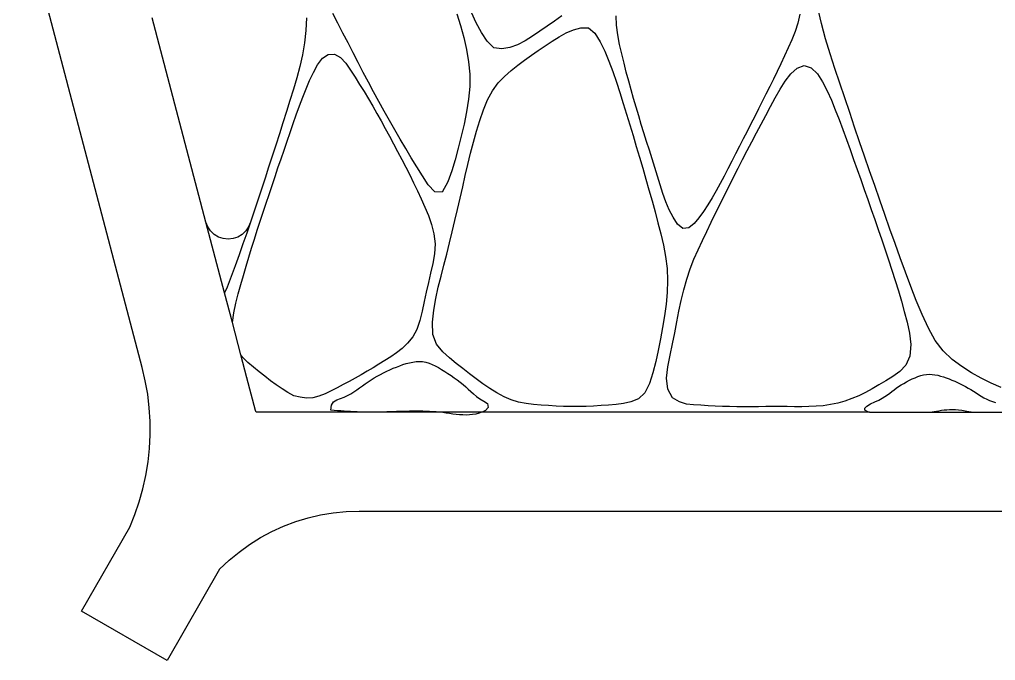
# Model space of a CAD drawing. Header units: metres. Extents: x 4484 to 5046, y 868 to 1427.
# Drawn here: x 4539.2 to 4835.7, y 868.3 to 1062.9 of the extents above; entities that cross this region are included whole.
import ezdxf

# ---------------------------------------------------------------- set-up
doc = ezdxf.new("R2010")
doc.units = ezdxf.units.M

msp = doc.modelspace()

# ---------------------------------------------------------------- linework, layer by layer
at = {"layer": 'Layer0'}
for p, q in [((4573.38, 968.85), (4539.16, 1098.65)), ((4635.9, 1061.8), (4634.37, 1064.8)), ((4672.02, 1064.66), (4673.13, 1061.08)), ((4677.96, 1061.96), (4676.53, 1065.07)), ((4782.81, 1061.72), (4781.76, 1066.49)), ((4595.82, 1001.42), (4579.48, 1063.4)), ((4626.32, 1063.42), (4626.18, 1059.62)), ((4637.43, 1058.8), (4635.9, 1061.8)), ((4679.51, 1058.99), (4677.96, 1061.96)), ((4701.71, 1062.44), (4699.49, 1060.91)), ((4703.93, 1064), (4701.71, 1062.44)), ((4720.58, 1061.19), (4720.48, 1064.08)), ((4775.66, 1061.86), (4774.81, 1059.25)), ((4776.26, 1064.57), (4775.66, 1061.86)), ((4784.06, 1057.08), (4782.81, 1061.72)), ((4626.18, 1059.62), (4625.78, 1055.88)), ((4638.97, 1055.81), (4637.43, 1058.8)), ((4673.13, 1061.08), (4674.14, 1057.45)), ((4681.25, 1056.31), (4679.51, 1058.99)), ((4697.27, 1059.39), (4695.04, 1057.89)), ((4699.49, 1060.91), (4697.27, 1059.39)), ((4703.12, 1057.65), (4705.28, 1058.83)), ((4705.28, 1058.83), (4707.47, 1059.8)), ((4707.47, 1059.8), (4709.72, 1060.42)), ((4709.72, 1060.42), (4712, 1060.43)), ((4712, 1060.43), (4714.01, 1058.76)), ((4714.01, 1058.76), (4715.6, 1056.16)), ((4720.96, 1058.28), (4720.58, 1061.19)), ((4774.81, 1059.25), (4773.79, 1056.74)), ((4625.78, 1055.88), (4625.15, 1052.24)), ((4640.51, 1052.82), (4638.97, 1055.81)), ((4674.14, 1057.45), (4675, 1053.79)), ((4683.32, 1054.35), (4681.25, 1056.31)), ((4692.79, 1056.45), (4690.5, 1055.19)), ((4695.04, 1057.89), (4692.79, 1056.45)), ((4698.88, 1054.96), (4700.99, 1056.34)), ((4700.99, 1056.34), (4703.12, 1057.65)), ((4715.6, 1056.16), (4717, 1053.28)), ((4721.51, 1055.36), (4720.96, 1058.28)), ((4773.79, 1056.74), (4772.69, 1054.28)), ((4785.46, 1052.55), (4784.06, 1057.08)), ((4642.06, 1049.84), (4640.51, 1052.82)), ((4675, 1053.79), (4675.63, 1050.08)), ((4685.73, 1053.98), (4683.32, 1054.35)), ((4688.14, 1054.38), (4685.73, 1053.98)), ((4690.5, 1055.19), (4688.14, 1054.38)), ((4694.7, 1052.09), (4696.79, 1053.53)), ((4696.79, 1053.53), (4698.88, 1054.96)), ((4717, 1053.28), (4718.26, 1050.25)), ((4722.16, 1052.48), (4721.51, 1055.36)), ((4772.69, 1054.28), (4771.58, 1051.88)), ((4625.15, 1052.24), (4624.34, 1048.68)), ((4629.74, 1049.15), (4631.21, 1051.14)), ((4631.21, 1051.14), (4632.98, 1052.33)), ((4632.98, 1052.33), (4634.9, 1052.39)), ((4634.9, 1052.39), (4636.7, 1051.38)), ((4636.7, 1051.38), (4638.29, 1049.64)), ((4643.62, 1046.86), (4642.06, 1049.84)), ((4675.63, 1050.08), (4675.96, 1046.34)), ((4690.56, 1049.07), (4692.62, 1050.61)), ((4692.62, 1050.61), (4694.7, 1052.09)), ((4718.26, 1050.25), (4719.43, 1047.12)), ((4722.84, 1049.67), (4722.16, 1052.48)), ((4771.58, 1051.88), (4770.46, 1049.51)), ((4786.93, 1048.06), (4785.46, 1052.55)), ((4624.34, 1048.68), (4623.4, 1045.2)), ((4627.31, 1044.41), (4628.47, 1046.85)), ((4628.47, 1046.85), (4629.74, 1049.15)), ((4638.29, 1049.64), (4639.74, 1047.54)), ((4639.74, 1047.54), (4641.13, 1045.38)), ((4645.18, 1043.9), (4643.62, 1046.86)), ((4686.51, 1045.64), (4688.52, 1047.42)), ((4688.52, 1047.42), (4690.56, 1049.07)), ((4719.43, 1047.12), (4720.53, 1043.94)), ((4723.54, 1046.91), (4722.84, 1049.67)), ((4724.26, 1044.2), (4723.54, 1046.91)), ((4769.35, 1047.17), (4768.23, 1044.86)), ((4770.46, 1049.51), (4769.35, 1047.17)), ((4773.51, 1046.39), (4775.47, 1048.11)), ((4775.47, 1048.11), (4777.6, 1048.92)), ((4777.6, 1048.92), (4779.75, 1048.27)), ((4779.75, 1048.27), (4781.63, 1046.45)), ((4788.41, 1043.6), (4786.93, 1048.06)), ((4623.4, 1045.2), (4622.38, 1041.76)), ((4626.23, 1041.88), (4627.31, 1044.41)), ((4641.13, 1045.38), (4642.5, 1043.22)), ((4646.75, 1040.95), (4645.18, 1043.9)), ((4675.96, 1046.34), (4675.95, 1042.55)), ((4684.59, 1043.65), (4686.51, 1045.64)), ((4720.53, 1043.94), (4721.59, 1040.72)), ((4725, 1041.53), (4724.26, 1044.2)), ((4768.23, 1044.86), (4767.1, 1042.57)), ((4770.24, 1041.73), (4771.79, 1044.21)), ((4771.79, 1044.21), (4773.51, 1046.39)), ((4781.63, 1046.45), (4783.19, 1043.97)), ((4783.19, 1043.97), (4784.57, 1041.25)), ((4622.38, 1041.76), (4621.33, 1038.35)), ((4625.2, 1039.3), (4626.23, 1041.88)), ((4642.5, 1043.22), (4643.84, 1041.04)), ((4643.84, 1041.04), (4645.16, 1038.85)), ((4648.34, 1038.02), (4646.75, 1040.95)), ((4675.95, 1042.55), (4675.6, 1038.74)), ((4681.39, 1038.55), (4682.85, 1041.32)), ((4682.85, 1041.32), (4684.59, 1043.65)), ((4725.75, 1038.9), (4725, 1041.53)), ((4767.1, 1042.57), (4765.98, 1040.29)), ((4768.78, 1039.11), (4770.24, 1041.73)), ((4784.57, 1041.25), (4785.84, 1038.4)), ((4789.91, 1039.14), (4788.41, 1043.6)), ((4621.33, 1038.35), (4620.27, 1034.95)), ((4624.22, 1036.67), (4625.2, 1039.3)), ((4645.16, 1038.85), (4646.47, 1036.63)), ((4649.94, 1035.12), (4648.34, 1038.02)), ((4675.6, 1038.74), (4675.01, 1034.94)), ((4680.15, 1035.47), (4681.39, 1038.55)), ((4721.59, 1040.72), (4722.61, 1037.47)), ((4726.52, 1036.28), (4725.75, 1038.9)), ((4764.84, 1038.02), (4763.7, 1035.76)), ((4765.98, 1040.29), (4764.84, 1038.02)), ((4767.34, 1036.47), (4768.78, 1039.11)), ((4785.84, 1038.4), (4787.04, 1035.49)), ((4791.41, 1034.7), (4789.91, 1039.14)), ((4623.26, 1034.01), (4624.22, 1036.67)), ((4646.47, 1036.63), (4647.76, 1034.39)), ((4651.55, 1032.23), (4649.94, 1035.12)), ((4679.05, 1032.26), (4680.15, 1035.47)), ((4722.61, 1037.47), (4723.62, 1034.21)), ((4727.31, 1033.68), (4726.52, 1036.28)), ((4763.7, 1035.76), (4762.56, 1033.5)), ((4765.92, 1033.82), (4767.34, 1036.47)), ((4787.04, 1035.49), (4788.2, 1032.54)), ((4620.27, 1034.95), (4619.2, 1031.56)), ((4622.32, 1031.34), (4623.26, 1034.01)), ((4647.76, 1034.39), (4649.04, 1032.12)), ((4649.04, 1032.12), (4650.31, 1029.82)), ((4653.19, 1029.38), (4651.55, 1032.23)), ((4675.01, 1034.94), (4674.25, 1031.18)), ((4678.04, 1028.99), (4679.05, 1032.26)), ((4723.62, 1034.21), (4724.61, 1030.94)), ((4728.1, 1031.08), (4727.31, 1033.68)), ((4762.56, 1033.5), (4761.41, 1031.23)), ((4764.5, 1031.16), (4765.92, 1033.82)), ((4788.2, 1032.54), (4789.33, 1029.55)), ((4792.92, 1030.26), (4791.41, 1034.7)), ((4619.2, 1031.56), (4618.12, 1028.19)), ((4621.39, 1028.66), (4622.32, 1031.34)), ((4650.31, 1029.82), (4651.56, 1027.51)), ((4654.84, 1026.55), (4653.19, 1029.38)), ((4674.25, 1031.18), (4673.38, 1027.48)), ((4724.61, 1030.94), (4725.6, 1027.66)), ((4728.91, 1028.48), (4728.1, 1031.08)), ((4761.41, 1031.23), (4760.25, 1028.96)), ((4763.08, 1028.5), (4764.5, 1031.16)), ((4789.33, 1029.55), (4790.44, 1026.53)), ((4794.43, 1025.83), (4792.92, 1030.26)), ((4618.12, 1028.19), (4617.04, 1024.82)), ((4620.46, 1025.98), (4621.39, 1028.66)), ((4651.56, 1027.51), (4652.81, 1025.17)), ((4656.51, 1023.75), (4654.84, 1026.55)), ((4673.38, 1027.48), (4672.46, 1023.87)), ((4677.11, 1025.67), (4678.04, 1028.99)), ((4725.6, 1027.66), (4726.58, 1024.38)), ((4729.72, 1025.88), (4728.91, 1028.48)), ((4759.09, 1026.69), (4757.93, 1024.42)), ((4760.25, 1028.96), (4759.09, 1026.69)), ((4761.68, 1025.82), (4763.08, 1028.5)), ((4790.44, 1026.53), (4791.53, 1023.5)), ((4617.04, 1024.82), (4615.95, 1021.47)), ((4618.62, 1020.61), (4619.53, 1023.3)), ((4619.53, 1023.3), (4620.46, 1025.98)), ((4652.81, 1025.17), (4654.05, 1022.83)), ((4658.2, 1020.97), (4656.51, 1023.75)), ((4672.46, 1023.87), (4671.5, 1020.35)), ((4676.24, 1022.31), (4677.11, 1025.67)), ((4726.58, 1024.38), (4727.55, 1021.09)), ((4730.54, 1023.26), (4729.72, 1025.88)), ((4731.36, 1020.64), (4730.54, 1023.26)), ((4757.93, 1024.42), (4756.76, 1022.15)), ((4758.88, 1020.46), (4760.28, 1023.14)), ((4760.28, 1023.14), (4761.68, 1025.82)), ((4791.53, 1023.5), (4792.61, 1020.46)), ((4795.95, 1021.39), (4794.43, 1025.83)), ((4615.95, 1021.47), (4614.86, 1018.12)), ((4617.7, 1017.92), (4618.62, 1020.61)), ((4654.05, 1022.83), (4655.29, 1020.47)), ((4655.29, 1020.47), (4656.51, 1018.1)), ((4659.9, 1018.2), (4658.2, 1020.97)), ((4671.5, 1020.35), (4670.51, 1016.95)), ((4675.41, 1018.93), (4676.24, 1022.31)), ((4727.55, 1021.09), (4728.51, 1017.79)), ((4732.18, 1018.02), (4731.36, 1020.64)), ((4756.76, 1022.15), (4755.59, 1019.89)), ((4757.5, 1017.76), (4758.88, 1020.46)), ((4792.61, 1020.46), (4793.68, 1017.41)), ((4797.47, 1016.96), (4795.95, 1021.39)), ((4614.86, 1018.12), (4613.76, 1014.77)), ((4616.79, 1015.23), (4617.7, 1017.92)), ((4656.51, 1018.1), (4657.72, 1015.72)), ((4661.6, 1015.45), (4659.9, 1018.2)), ((4674.6, 1015.53), (4675.41, 1018.93)), ((4728.51, 1017.79), (4729.47, 1014.5)), ((4733, 1015.38), (4732.18, 1018.02)), ((4754.41, 1017.63), (4753.23, 1015.38)), ((4755.59, 1019.89), (4754.41, 1017.63)), ((4756.11, 1015.05), (4757.5, 1017.76)), ((4793.68, 1017.41), (4794.75, 1014.37)), ((4613.76, 1014.77), (4612.66, 1011.43)), ((4615.88, 1012.54), (4616.79, 1015.23)), ((4657.72, 1015.72), (4658.91, 1013.32)), ((4663.31, 1012.7), (4661.6, 1015.45)), ((4670.51, 1016.95), (4669.31, 1013.63)), ((4673.82, 1012.12), (4674.6, 1015.53)), ((4729.47, 1014.5), (4730.42, 1011.2)), ((4733.82, 1012.73), (4733, 1015.38)), ((4753.23, 1015.38), (4752.05, 1013.14)), ((4754.74, 1012.33), (4756.11, 1015.05)), ((4794.75, 1014.37), (4795.82, 1011.33)), ((4799, 1012.54), (4797.47, 1016.96)), ((4612.66, 1011.43), (4611.55, 1008.09)), ((4614.98, 1009.84), (4615.88, 1012.54)), ((4658.91, 1013.32), (4660.08, 1010.9)), ((4665.34, 1010.6), (4663.31, 1012.7)), ((4669.31, 1013.63), (4667.57, 1010.49)), ((4673.04, 1008.7), (4673.82, 1012.12)), ((4734.66, 1010.11), (4733.82, 1012.73)), ((4752.05, 1013.14), (4750.84, 1010.94)), ((4753.37, 1009.61), (4754.74, 1012.33)), ((4795.82, 1011.33), (4796.89, 1008.28)), ((4800.53, 1008.12), (4799, 1012.54)), ((4614.08, 1007.13), (4614.98, 1009.84)), ((4660.08, 1010.9), (4661.23, 1008.45)), ((4661.23, 1008.45), (4662.34, 1005.97)), ((4667.57, 1010.49), (4665.34, 1010.6)), ((4672.26, 1005.28), (4673.04, 1008.7)), ((4730.42, 1011.2), (4731.36, 1007.89)), ((4735.57, 1007.56), (4734.66, 1010.11)), ((4749.6, 1008.78), (4748.32, 1006.67)), ((4750.84, 1010.94), (4749.6, 1008.78)), ((4752.01, 1006.87), (4753.37, 1009.61)), ((4796.89, 1008.28), (4797.96, 1005.23)), ((4611.55, 1008.09), (4610.44, 1004.76)), ((4613.18, 1004.42), (4614.08, 1007.13)), ((4662.34, 1005.97), (4663.38, 1003.4)), ((4731.36, 1007.89), (4732.27, 1004.56)), ((4736.59, 1005.14), (4735.57, 1007.56)), ((4748.32, 1006.67), (4747, 1004.65)), ((4750.65, 1004.13), (4752.01, 1006.87)), ((4802.08, 1003.7), (4800.53, 1008.12)), ((4610.44, 1004.76), (4609.32, 1001.42)), ((4612.29, 1001.71), (4613.18, 1004.42)), ((4663.38, 1003.4), (4664.3, 1000.69)), ((4671.47, 1001.87), (4672.26, 1005.28)), ((4732.27, 1004.56), (4733.16, 1001.21)), ((4737.77, 1002.91), (4736.59, 1005.14)), ((4739.04, 1000.78), (4737.77, 1002.91)), ((4745.61, 1002.74), (4744.13, 1000.98)), ((4747, 1004.65), (4745.61, 1002.74)), ((4749.31, 1001.37), (4750.65, 1004.13)), ((4797.96, 1005.23), (4799.02, 1002.18)), ((4803.63, 999.3), (4802.08, 1003.7)), ((4601.48, 979.95), (4595.82, 1001.42)), ((4596.37, 1000), (4595.82, 1001.42)), ((4597.21, 998.73), (4596.37, 1000)), ((4608.77, 1000), (4607.93, 998.73)), ((4609.32, 1001.42), (4608.18, 998.1)), ((4609.32, 1001.42), (4608.77, 1000)), ((4611.42, 998.99), (4612.29, 1001.71)), ((4664.3, 1000.69), (4665.06, 997.81)), ((4670.67, 998.47), (4671.47, 1001.87)), ((4733.16, 1001.21), (4734.02, 997.83)), ((4740.67, 999.43), (4739.04, 1000.78)), ((4742.5, 999.64), (4740.67, 999.43)), ((4744.13, 1000.98), (4742.5, 999.64)), ((4747.97, 998.6), (4749.31, 1001.37)), ((4799.02, 1002.18), (4800.08, 999.12)), ((4598.31, 997.68), (4597.21, 998.73)), ((4599.61, 996.88), (4598.31, 997.68)), ((4601.05, 996.39), (4599.61, 996.88)), ((4605.53, 996.88), (4604.08, 996.39)), ((4606.83, 997.68), (4605.53, 996.88)), ((4607.93, 998.73), (4606.83, 997.68)), ((4608.18, 998.1), (4607.04, 994.77)), ((4610.55, 996.26), (4611.42, 998.99)), ((4665.06, 997.81), (4665.44, 994.83)), ((4669.85, 995.07), (4670.67, 998.47)), ((4734.02, 997.83), (4734.81, 994.41)), ((4746.65, 995.82), (4747.97, 998.6)), ((4800.08, 999.12), (4801.14, 996.06)), ((4805.19, 994.91), (4803.63, 999.3)), ((4602.57, 996.22), (4601.05, 996.39)), ((4604.08, 996.39), (4602.57, 996.22)), ((4607.04, 994.77), (4605.89, 991.45)), ((4608.85, 990.77), (4609.69, 993.52)), ((4609.69, 993.52), (4610.55, 996.26)), ((4665.44, 994.83), (4665.28, 991.83)), ((4669.01, 991.7), (4669.85, 995.07)), ((4734.81, 994.41), (4735.47, 990.93)), ((4745.34, 993.02), (4746.65, 995.82)), ((4801.14, 996.06), (4802.18, 992.99)), ((4806.76, 990.53), (4805.19, 994.91)), ((4605.89, 991.45), (4604.72, 988.15)), ((4608.02, 988.01), (4608.85, 990.77)), ((4665.28, 991.83), (4664.73, 988.86)), ((4668.13, 988.34), (4669.01, 991.7)), ((4735.47, 990.93), (4735.92, 987.36)), ((4744.09, 990.16), (4745.34, 993.02)), ((4802.18, 992.99), (4803.22, 989.91)), ((4808.35, 986.17), (4806.76, 990.53)), ((4604.72, 988.15), (4603.51, 984.89)), ((4607.21, 985.23), (4608.02, 988.01)), ((4664.73, 988.86), (4664.05, 985.92)), ((4667.24, 985.01), (4668.13, 988.34)), ((4742.94, 987.18), (4744.09, 990.16)), ((4803.22, 989.91), (4804.24, 986.82)), ((4603.51, 984.89), (4602.24, 981.7)), ((4606.41, 982.44), (4607.21, 985.23)), ((4664.05, 985.92), (4663.39, 983.04)), ((4666.38, 981.65), (4667.24, 985.01)), ((4735.92, 987.36), (4736.09, 983.73)), ((4741.92, 984.07), (4742.94, 987.18)), ((4804.24, 986.82), (4805.24, 983.71)), ((4809.97, 981.85), (4808.35, 986.17)), ((4602.24, 981.7), (4601.48, 979.95)), ((4605.64, 979.64), (4606.41, 982.44)), ((4663.39, 983.04), (4662.76, 980.17)), ((4665.62, 978.22), (4666.38, 981.65)), ((4736.09, 983.73), (4735.98, 980.09)), ((4741.02, 980.87), (4741.92, 984.07)), ((4805.24, 983.71), (4806.2, 980.58)), ((4811.65, 977.57), (4809.97, 981.85)), ((4603.86, 970.9), (4601.48, 979.95)), ((4604.91, 976.81), (4605.64, 979.64)), ((4662.76, 980.17), (4662.13, 977.29)), ((4735.98, 980.09), (4735.62, 976.51)), ((4740.22, 977.62), (4741.02, 980.87)), ((4806.2, 980.58), (4807.13, 977.43)), ((4604.29, 973.91), (4604.91, 976.81)), ((4662.13, 977.29), (4661.5, 974.37)), ((4665.04, 974.69), (4665.62, 978.22)), ((4735.62, 976.51), (4735.1, 972.96)), ((4739.52, 974.36), (4740.22, 977.62)), ((4807.13, 977.43), (4808.01, 974.24)), ((4813.42, 973.35), (4811.65, 977.57)), ((4603.86, 970.9), (4604.29, 973.91)), ((4661.5, 974.37), (4660.8, 971.49)), ((4664.69, 971.02), (4665.04, 974.69)), ((4735.1, 972.96), (4734.51, 969.44)), ((4738.88, 971.09), (4739.52, 974.36)), ((4808.01, 974.24), (4808.85, 971)), ((4815.31, 969.25), (4813.42, 973.35)), ((4606.44, 961.13), (4603.86, 970.9)), ((4660.8, 971.49), (4659.87, 968.82)), ((4664.76, 967.31), (4664.69, 971.02)), ((4738.26, 967.79), (4738.88, 971.09)), ((4808.85, 971), (4809.59, 967.69)), ((4573.38, 968.85), (4573.41, 968.87)), ((4576.44, 957.25), (4573.38, 968.85)), ((4659.87, 968.82), (4658.62, 966.53)), ((4665.88, 964.31), (4664.76, 967.31)), ((4734.51, 969.44), (4733.88, 965.94)), ((4737.61, 964.43), (4738.26, 967.79)), ((4809.59, 967.69), (4809.98, 964.25)), ((4817.41, 965.47), (4815.31, 969.25)), ((4657.09, 964.64), (4655.43, 963.07)), ((4658.62, 966.53), (4657.09, 964.64)), ((4667.78, 962.07), (4665.88, 964.31)), ((4733.88, 965.94), (4733.21, 962.47)), ((4736.89, 961), (4737.61, 964.43)), ((4809.98, 964.25), (4809.65, 960.76)), ((4819.85, 962.28), (4817.41, 965.47)), ((4606.96, 960.45), (4606.44, 961.13)), ((4608.28, 954.1), (4606.44, 961.13)), ((4653.71, 961.73), (4651.94, 960.52)), ((4655.43, 963.07), (4653.71, 961.73)), ((4669.8, 960.19), (4667.78, 962.07)), ((4733.21, 962.47), (4732.48, 959.04)), ((4736.15, 957.49), (4736.89, 961)), ((4822.58, 959.69), (4819.85, 962.28)), ((4608.57, 958.79), (4606.96, 960.45)), ((4610.26, 957.34), (4608.57, 958.79)), ((4648.38, 958.25), (4646.58, 957.17)), ((4650.16, 959.36), (4648.38, 958.25)), ((4651.94, 960.52), (4650.16, 959.36)), ((4654.67, 957.8), (4655.67, 958.15)), ((4655.67, 958.15), (4656.67, 958.46)), ((4656.67, 958.46), (4657.67, 958.73)), ((4657.67, 958.73), (4658.67, 958.93)), ((4658.67, 958.93), (4659.67, 959.06)), ((4659.67, 959.06), (4660.66, 959.11)), ((4660.66, 959.11), (4661.65, 959.05)), ((4661.65, 959.05), (4662.62, 958.88)), ((4662.62, 958.88), (4663.59, 958.6)), ((4663.59, 958.6), (4664.55, 958.21)), ((4664.55, 958.21), (4665.5, 957.75)), ((4671.8, 958.52), (4669.8, 960.19)), ((4673.82, 956.95), (4671.8, 958.52)), ((4732.48, 959.04), (4731.64, 955.67)), ((4808.47, 957.95), (4806.64, 956.01)), ((4809.65, 960.76), (4808.47, 957.95)), ((4825.45, 957.53), (4822.58, 959.69)), ((4577.38, 953.23), (4576.44, 957.25)), ((4611.98, 955.96), (4610.26, 957.34)), ((4613.7, 954.59), (4611.98, 955.96)), ((4642.98, 955.08), (4641.18, 954.06)), ((4644.78, 956.12), (4642.98, 955.08)), ((4646.58, 957.17), (4644.78, 956.12)), ((4647.86, 954.63), (4648.81, 955.15)), ((4648.81, 955.15), (4649.76, 955.65)), ((4649.76, 955.65), (4650.73, 956.13)), ((4650.73, 956.13), (4651.7, 956.59)), ((4651.7, 956.59), (4652.68, 957.02)), ((4652.68, 957.02), (4653.67, 957.42)), ((4653.67, 957.42), (4654.67, 957.8)), ((4665.5, 957.75), (4666.45, 957.23)), ((4666.45, 957.23), (4667.4, 956.65)), ((4667.4, 956.65), (4668.35, 956.05)), ((4668.35, 956.05), (4669.31, 955.42)), ((4669.31, 955.42), (4670.27, 954.79)), ((4675.85, 955.38), (4673.82, 956.95)), ((4677.91, 953.82), (4675.85, 955.38)), ((4731.64, 955.67), (4730.58, 952.39)), ((4735.76, 954.01), (4736.15, 957.49)), ((4806.64, 956.01), (4804.5, 954.56)), ((4813.01, 954.79), (4813.87, 955)), ((4813.87, 955), (4814.73, 955.14)), ((4814.73, 955.14), (4815.58, 955.2)), ((4815.58, 955.2), (4816.44, 955.18)), ((4816.44, 955.18), (4817.3, 955.07)), ((4817.3, 955.07), (4818.17, 954.9)), ((4818.17, 954.9), (4819.03, 954.67)), ((4828.4, 955.67), (4825.45, 957.53)), ((4831.39, 954.03), (4828.4, 955.67)), ((4578.1, 949.16), (4577.38, 953.23)), ((4608.28, 954.1), (4608.3, 954.08)), ((4610.9, 944.25), (4608.28, 954.1)), ((4615.42, 953.25), (4613.7, 954.59)), ((4617.17, 951.98), (4615.42, 953.25)), ((4618.94, 950.79), (4617.17, 951.98)), ((4637.55, 952.08), (4635.72, 951.13)), ((4639.37, 953.06), (4637.55, 952.08)), ((4641.18, 954.06), (4639.37, 953.06)), ((4643.35, 951.73), (4644.22, 952.34)), ((4644.22, 952.34), (4645.11, 952.94)), ((4645.11, 952.94), (4646.01, 953.52)), ((4646.01, 953.52), (4646.93, 954.09)), ((4646.93, 954.09), (4647.86, 954.63)), ((4670.27, 954.79), (4671.22, 954.15)), ((4671.22, 954.15), (4672.15, 953.5)), ((4672.15, 953.5), (4673.06, 952.83)), ((4673.06, 952.83), (4673.93, 952.15)), ((4673.93, 952.15), (4674.75, 951.44)), ((4679.99, 952.31), (4677.91, 953.82)), ((4682.09, 950.87), (4679.99, 952.31)), ((4730.58, 952.39), (4729.15, 949.55)), ((4736.17, 950.68), (4735.76, 954.01)), ((4800.31, 951.99), (4798.28, 950.8)), ((4802.37, 953.25), (4800.31, 951.99)), ((4804.5, 954.56), (4802.37, 953.25)), ((4806.29, 951.47), (4807.06, 951.97)), ((4807.06, 951.97), (4807.86, 952.45)), ((4807.86, 952.45), (4808.69, 952.93)), ((4808.69, 952.93), (4809.55, 953.38)), ((4809.55, 953.38), (4810.41, 953.8)), ((4810.41, 953.8), (4811.29, 954.18)), ((4811.29, 954.18), (4812.15, 954.51)), ((4812.15, 954.51), (4813.01, 954.79)), ((4819.03, 954.67), (4819.89, 954.41)), ((4819.89, 954.41), (4820.75, 954.11)), ((4820.75, 954.11), (4821.6, 953.79)), ((4821.6, 953.79), (4822.46, 953.45)), ((4822.46, 953.45), (4823.31, 953.1)), ((4823.31, 953.1), (4824.15, 952.72)), ((4824.15, 952.72), (4824.98, 952.33)), ((4824.98, 952.33), (4825.81, 951.92)), ((4834.42, 952.55), (4831.39, 954.03)), ((4837.47, 951.18), (4834.42, 952.55)), ((4578.58, 945.06), (4578.1, 949.16)), ((4620.73, 949.69), (4618.94, 950.79)), ((4622.53, 948.62), (4620.73, 949.69)), ((4632.02, 949.3), (4630.15, 948.57)), ((4633.88, 950.19), (4632.02, 949.3)), ((4635.72, 951.13), (4633.88, 950.19)), ((4638.82, 948.79), (4639.79, 949.32)), ((4639.79, 949.32), (4640.72, 949.89)), ((4640.72, 949.89), (4641.61, 950.49)), ((4641.61, 950.49), (4642.48, 951.11)), ((4642.48, 951.11), (4643.35, 951.73)), ((4674.75, 951.44), (4675.52, 950.71)), ((4675.52, 950.71), (4676.28, 949.97)), ((4676.28, 949.97), (4677.09, 949.23)), ((4677.09, 949.23), (4677.99, 948.49)), ((4684.22, 949.53), (4682.09, 950.87)), ((4686.39, 948.36), (4684.22, 949.53)), ((4729.15, 949.55), (4727.19, 947.77)), ((4737.62, 948.1), (4736.17, 950.68)), ((4796.25, 949.69), (4794.19, 948.7)), ((4798.28, 950.8), (4796.25, 949.69)), ((4802.12, 948.48), (4802.9, 949)), ((4802.9, 949), (4803.6, 949.5)), ((4803.6, 949.5), (4804.26, 949.99)), ((4804.26, 949.99), (4804.91, 950.48)), ((4804.91, 950.48), (4805.58, 950.97)), ((4805.58, 950.97), (4806.29, 951.47)), ((4825.81, 951.92), (4826.63, 951.49)), ((4826.63, 951.49), (4827.44, 951.03)), ((4827.44, 951.03), (4828.24, 950.56)), ((4828.24, 950.56), (4829.03, 950.07)), ((4829.03, 950.07), (4829.81, 949.56)), ((4829.81, 949.56), (4830.6, 949.06)), ((4830.6, 949.06), (4831.39, 948.57)), ((4624.44, 948.22), (4622.53, 948.62)), ((4626.36, 947.98), (4624.44, 948.22)), ((4628.26, 948.09), (4626.36, 947.98)), ((4630.15, 948.57), (4628.26, 948.09)), ((4633.98, 945.82), (4634.61, 946.84)), ((4634.61, 946.84), (4635.58, 947.46)), ((4635.58, 947.46), (4636.69, 947.89)), ((4636.69, 947.89), (4637.79, 948.31)), ((4637.79, 948.31), (4638.82, 948.79)), ((4677.99, 948.49), (4679.03, 947.78)), ((4679.03, 947.78), (4680.27, 947.09)), ((4680.27, 947.09), (4681.34, 946.29)), ((4681.34, 946.29), (4681.53, 945.09)), ((4688.58, 947.42), (4686.39, 948.36)), ((4690.82, 946.78), (4688.58, 947.42)), ((4693.09, 946.36), (4690.82, 946.78)), ((4695.37, 946.06), (4693.09, 946.36)), ((4697.64, 945.87), (4695.37, 946.06)), ((4720.41, 946.07), (4718.14, 945.88)), ((4722.68, 946.33), (4720.41, 946.07)), ((4724.95, 946.84), (4722.68, 946.33)), ((4727.19, 947.77), (4724.95, 946.84)), ((4739.68, 946.81), (4737.62, 948.1)), ((4741.81, 946.09), (4739.68, 946.81)), ((4744, 945.94), (4741.81, 946.09)), ((4787.77, 946.45), (4785.58, 945.99)), ((4789.93, 947.06), (4787.77, 946.45)), ((4792.08, 947.82), (4789.93, 947.06)), ((4794.19, 948.7), (4792.08, 947.82)), ((4796.64, 945.57), (4797.78, 946.2)), ((4797.78, 946.2), (4799.06, 946.81)), ((4799.06, 946.81), (4800.23, 947.39)), ((4800.23, 947.39), (4801.24, 947.95)), ((4801.24, 947.95), (4802.12, 948.48)), ((4831.39, 948.57), (4832.2, 948.1)), ((4832.2, 948.1), (4833.04, 947.66)), ((4833.04, 947.66), (4833.9, 947.28)), ((4833.9, 947.28), (4834.8, 946.94)), ((4834.8, 946.94), (4835.73, 946.66)), ((4578.84, 940.94), (4578.58, 945.06)), ((4610.98, 944.26), (4610.9, 944.25)), ((4611.05, 943.66), (4610.9, 944.25)), ((4643.76, 943.72), (4611.05, 943.66)), ((4633.77, 944.29), (4633.98, 945.82)), ((4634.77, 944.22), (4633.77, 944.29)), ((4635.77, 944.14), (4634.77, 944.22)), ((4636.77, 944.08), (4635.77, 944.14)), ((4637.77, 944.01), (4636.77, 944.08)), ((4638.77, 943.95), (4637.77, 944.01)), ((4639.77, 943.89), (4638.77, 943.95)), ((4640.77, 943.84), (4639.77, 943.89)), ((4641.77, 943.79), (4640.77, 943.84)), ((4642.76, 943.75), (4641.77, 943.79)), ((4643.76, 943.72), (4642.76, 943.75)), ((4644.76, 943.7), (4643.76, 943.72)), ((4645.75, 943.69), (4644.76, 943.7)), ((4646.75, 943.69), (4645.75, 943.69)), ((4647.74, 943.69), (4646.75, 943.69)), ((4648.74, 943.71), (4647.74, 943.69)), ((4666.73, 943.68), (4647.74, 943.69)), ((4649.73, 943.73), (4648.74, 943.71)), ((4650.72, 943.76), (4649.73, 943.73)), ((4651.72, 943.79), (4650.72, 943.76)), ((4652.71, 943.82), (4651.72, 943.79)), ((4653.7, 943.86), (4652.71, 943.82)), ((4654.7, 943.89), (4653.7, 943.86)), ((4655.69, 943.92), (4654.7, 943.89)), ((4656.69, 943.95), (4655.69, 943.92)), ((4657.68, 943.97), (4656.69, 943.95)), ((4658.68, 943.98), (4657.68, 943.97)), ((4659.68, 943.99), (4658.68, 943.98)), ((4660.68, 943.99), (4659.68, 943.99)), ((4661.68, 943.97), (4660.68, 943.99)), ((4662.69, 943.95), (4661.68, 943.97)), ((4663.69, 943.9), (4662.69, 943.95)), ((4664.7, 943.85), (4663.69, 943.9)), ((4665.71, 943.77), (4664.7, 943.85)), ((4666.73, 943.68), (4665.71, 943.77)), ((4666.89, 943.66), (4666.73, 943.68)), ((4667.74, 943.57), (4666.89, 943.66)), ((4679.54, 943.66), (4666.89, 943.66)), ((4668.76, 943.44), (4667.74, 943.57)), ((4669.78, 943.29), (4668.76, 943.44)), ((4670.8, 943.15), (4669.78, 943.29)), ((4671.82, 943.03), (4670.8, 943.15)), ((4677.83, 943.12), (4676.84, 942.95)), ((4678.8, 943.38), (4677.83, 943.12)), ((4679.54, 943.66), (4678.8, 943.38)), ((4679.76, 943.74), (4679.54, 943.66)), ((4797.43, 943.66), (4679.54, 943.66)), ((4680.71, 944.22), (4679.76, 943.74)), ((4681.53, 945.09), (4680.71, 944.22)), ((4699.92, 945.69), (4697.64, 945.87)), ((4702.19, 945.54), (4699.92, 945.69)), ((4704.47, 945.43), (4702.19, 945.54)), ((4706.75, 945.38), (4704.47, 945.43)), ((4709.03, 945.38), (4706.75, 945.38)), ((4711.31, 945.44), (4709.03, 945.38)), ((4713.59, 945.55), (4711.31, 945.44)), ((4715.87, 945.71), (4713.59, 945.55)), ((4718.14, 945.88), (4715.87, 945.71)), ((4746.19, 945.79), (4744, 945.94)), ((4748.38, 945.66), (4746.19, 945.79)), ((4750.56, 945.55), (4748.38, 945.66)), ((4752.75, 945.46), (4750.56, 945.55)), ((4754.94, 945.39), (4752.75, 945.46)), ((4757.13, 945.36), (4754.94, 945.39)), ((4759.32, 945.34), (4757.13, 945.36)), ((4761.51, 945.35), (4759.32, 945.34)), ((4763.7, 945.36), (4761.51, 945.35)), ((4765.88, 945.38), (4763.7, 945.36)), ((4768.07, 945.39), (4765.88, 945.38)), ((4770.26, 945.4), (4768.07, 945.39)), ((4772.45, 945.39), (4770.26, 945.4)), ((4774.64, 945.37), (4772.45, 945.39)), ((4776.83, 945.36), (4774.64, 945.37)), ((4779.02, 945.39), (4776.83, 945.36)), ((4781.21, 945.48), (4779.02, 945.39)), ((4783.4, 945.67), (4781.21, 945.48)), ((4785.58, 945.99), (4783.4, 945.67)), ((4795.97, 944.94), (4796.64, 945.57)), ((4796.06, 944.31), (4795.97, 944.94)), ((4796.89, 943.8), (4796.06, 944.31)), ((4797.43, 943.66), (4796.89, 943.8)), ((4797.43, 943.66), (4816.51, 943.66)), ((4817.04, 943.77), (4816.51, 943.66)), ((4816.51, 943.66), (4828.3, 943.66)), ((4817.79, 943.91), (4817.04, 943.77)), ((4818.54, 944.05), (4817.79, 943.91)), ((4819.31, 944.17), (4818.54, 944.05)), ((4820.1, 944.27), (4819.31, 944.17)), ((4820.91, 944.35), (4820.1, 944.27)), ((4821.75, 944.4), (4820.91, 944.35)), ((4822.62, 944.42), (4821.75, 944.4)), ((4823.52, 944.4), (4822.62, 944.42)), ((4824.47, 944.33), (4823.52, 944.4)), ((4825.46, 944.22), (4824.47, 944.33)), ((4826.51, 944.06), (4825.46, 944.22)), ((4827.6, 943.83), (4826.51, 944.06)), ((4828.3, 943.66), (4827.6, 943.83)), ((4828.3, 943.66), (4838.05, 943.66)), ((4578.87, 936.81), (4578.84, 940.94)), ((4672.83, 942.92), (4671.82, 943.03)), ((4673.84, 942.85), (4672.83, 942.92)), ((4674.85, 942.82), (4673.84, 942.85)), ((4675.85, 942.85), (4674.85, 942.82)), ((4676.84, 942.95), (4675.85, 942.85)), ((4578.66, 932.68), (4578.87, 936.81)), ((4578.22, 928.58), (4578.66, 932.68)), ((4577.56, 924.5), (4578.22, 928.58)), ((4576.67, 920.47), (4577.56, 924.5)), ((4575.55, 916.49), (4576.67, 920.47)), ((4574.21, 912.59), (4575.55, 916.49)), ((4634.51, 913.15), (4638.42, 913.53)), ((4638.42, 913.53), (4642.34, 913.66)), ((4642.34, 913.66), (4839.22, 913.66)), ((4572.66, 908.76), (4574.21, 912.59)), ((4619.4, 909.09), (4623.07, 910.47)), ((4623.07, 910.47), (4626.82, 911.62)), ((4626.82, 911.62), (4630.64, 912.51)), ((4630.64, 912.51), (4634.51, 913.15)), ((4558.01, 883.27), (4572.66, 908.76)), ((4612.37, 905.62), (4615.83, 907.47)), ((4615.83, 907.47), (4619.4, 909.09)), ((4609.05, 903.54), (4612.37, 905.62)), ((4605.86, 901.25), (4609.05, 903.54)), ((4599.97, 896.08), (4602.83, 898.76)), ((4602.83, 898.76), (4605.86, 901.25)), ((4599.97, 896.08), (4584.02, 868.32)), ((4584.02, 868.32), (4558.01, 883.27))]:
    msp.add_line(p, q, dxfattribs=at)

doc.saveas('drawing.dxf')
